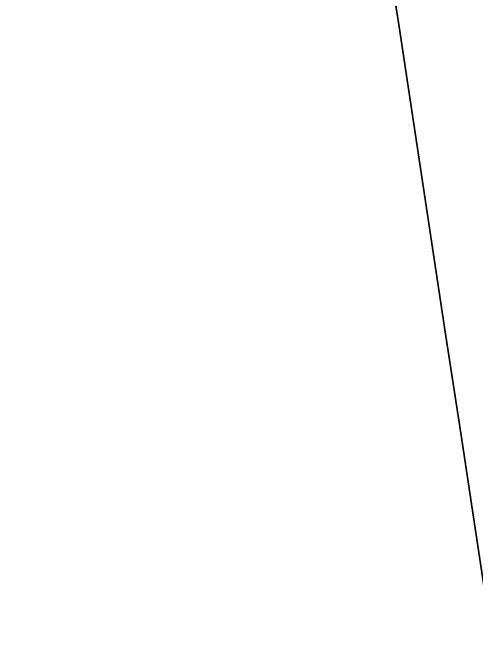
# Model space of a CAD drawing. Header units: millimetres. Extents: x 0 to 1845, y -1231 to 1016.
# Drawn here: x 68.04179 to 68.05891, y 955.62296 to 955.64601 of the extents above; entities that cross this region are included whole.
import ezdxf

# ---------------------------------------------------------------- set-up
doc = ezdxf.new("R2010")
doc.units = ezdxf.units.MM
doc.layers.add('Blocks', color=7, linetype='Continuous')
doc.layers.add('Blocks$Inner', color=7, linetype='Continuous', lineweight=25, true_color=0x007f00)
doc.layers.add('Blocks$Outline', color=7, linetype='Continuous', lineweight=35, true_color=0xff3f3f)

# ---------------------------------------------------------------- blocks, each defined once
blk = doc.blocks.new('Falcon Lounge Chair Front')
at = {"layer": 'Blocks$Inner'}
blk.add_rational_spline([(68.059464, 955.622964), (67.434299, 959.655945), (67.602729, 963.777821)], [1, 0.955079946409, 0.929454960266], degree=2, dxfattribs=at)
at = {"layer": 'Blocks$Outline'}
blk.add_rational_spline([(52.976928, 1001.469907), (50.338333, 999.568594), (47.699738, 997.667281), (28.384684, 983.749282), (32.867679, 953.754969), (63.749367, 747.135276), (119.660028, 551.311246)], [0.998681745094, 0.998681745094, 0.998681745094, 0.792652414876, 0.998681745094, 0.963729987554, 0.937195781218], degree=2, knots=[-795.571784, -795.571784, -795.571784, -795.544303, -795.544303, -743.229829, -743.229829, -312.89021, -312.89021, -312.89021], dxfattribs=at)
blk.add_rational_spline([(68.059464, 955.622964), (67.434299, 959.655945), (67.602729, 963.777821)], [1, 0.955079946409, 0.929454960266], degree=2, dxfattribs=at)

msp = doc.modelspace()

# ---------------------------------------------------------------- block references
at = {"layer": 'Blocks'}
msp.add_blockref('Falcon Lounge Chair Front', (0, 0), dxfattribs=at)

doc.saveas('drawing.dxf')
